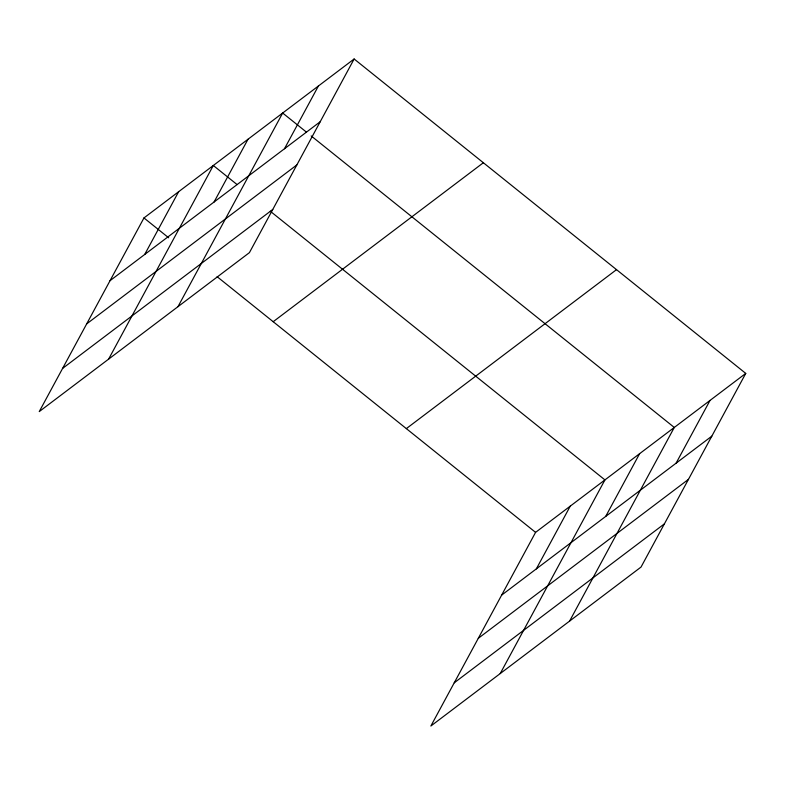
<?xml version="1.0" encoding="UTF-8"?>
<svg xmlns="http://www.w3.org/2000/svg" width="785" height="785" viewBox="0 0 785 785"><rect width="100%" height="100%" fill="white"/><g stroke="black" fill="none" stroke-linecap="round" stroke-linejoin="round"><path stroke-width="1.18" d="M354.133 58.983L143.959 217.945L39.25 411.595L249.424 252.633L354.133 58.983L745.75 373.405L641.041 567.055L430.867 726.017L535.576 532.367L745.75 373.405M144.695 254.477L178.637 191.717M108.605 359.137L213.314 165.488L237.07 184.563M214.06 202.02L247.991 139.259M177.969 306.68L282.669 113.03L306.425 132.106M284.464 148.767L318.406 86.007M536.322 568.899L570.253 506.139M500.231 673.559L604.931 479.91L270.325 211.263M605.677 516.442L639.608 453.681M569.586 621.102L674.286 427.452L311.184 135.923M676.081 463.189L710.023 400.428M110.018 280.706L320.192 121.744M86.664 323.901L296.838 164.938M62.604 368.4L272.778 209.438M273.19 321.703L483.364 162.74M406.345 428.61L616.519 269.647M501.635 595.128L711.818 436.166M478.281 638.323L688.465 479.36M454.221 682.822L664.395 523.86M143.959 217.945L168.667 237.776M217.121 276.693L535.576 532.367"/></g></svg>
